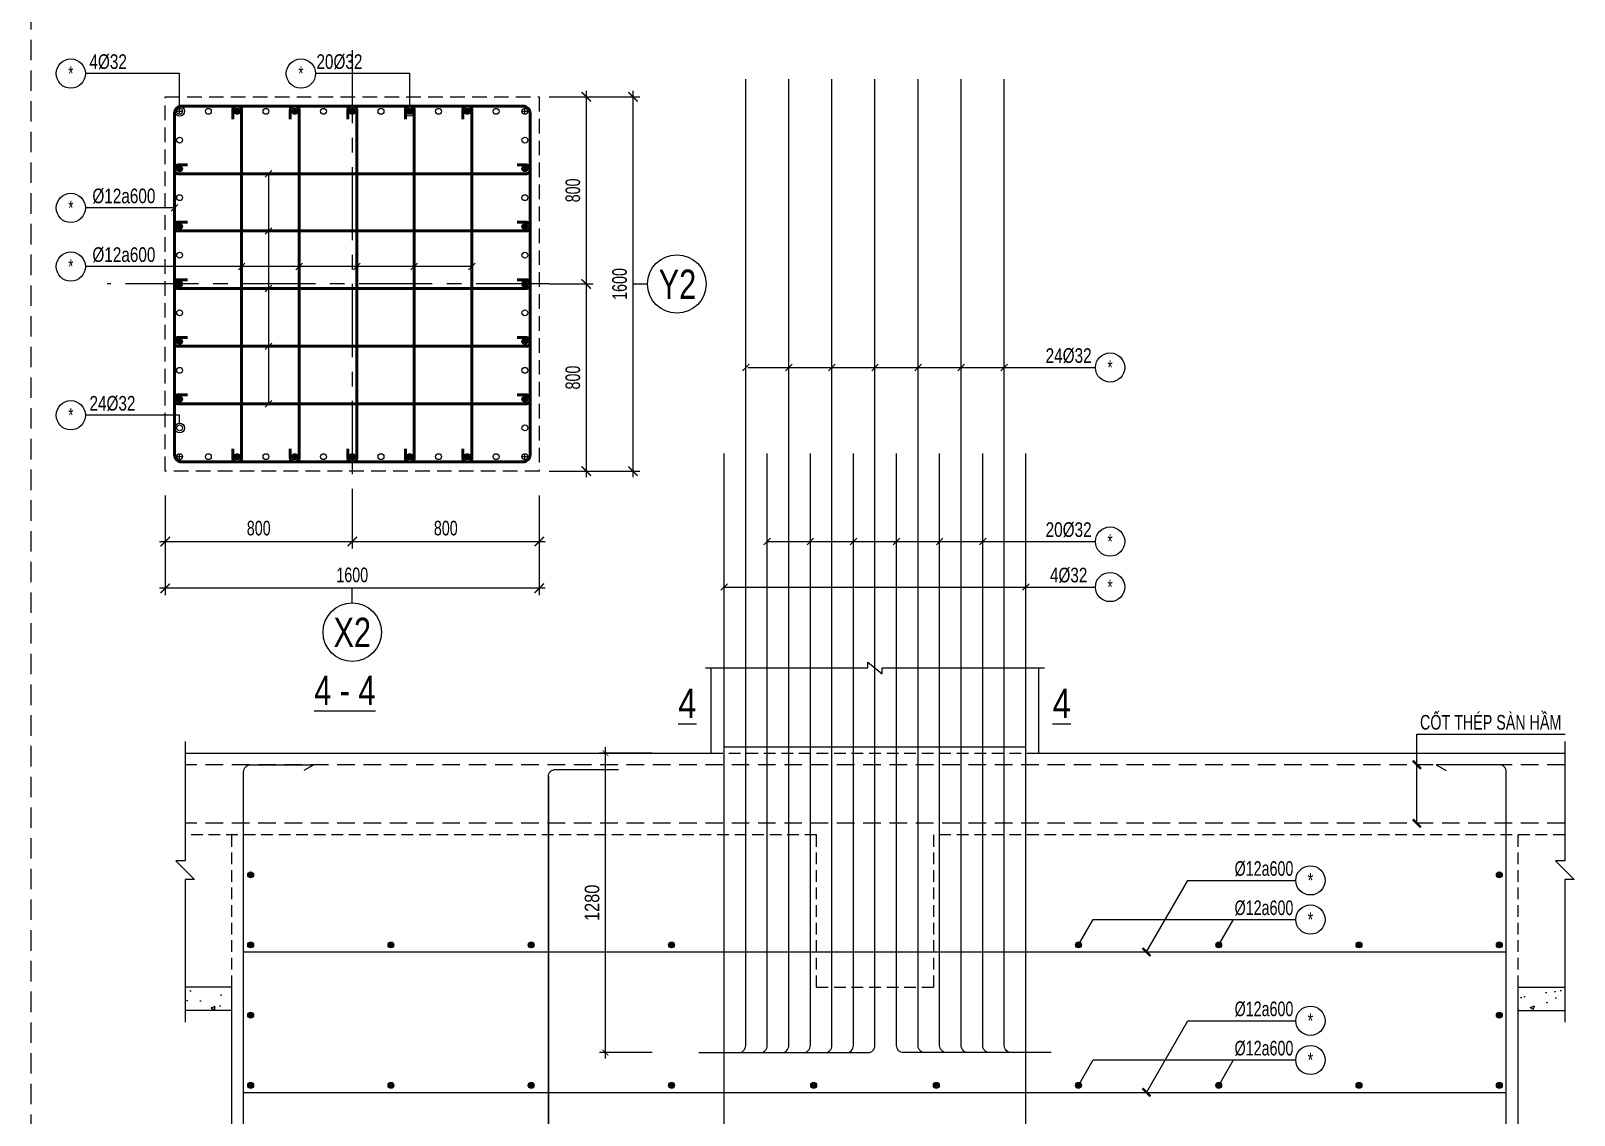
# Model space of a CAD drawing. Extents: x 71 to 2424299, y -14 to 1061502.
# Drawn here: x 1097101 to 1103701, y 524336 to 528970 of the extents above; entities that cross this region are included whole.
import ezdxf
from ezdxf.enums import TextEntityAlignment as Align

# ---------------------------------------------------------------- set-up
doc = ezdxf.new("R2010")
doc.units = 0
doc.header["$LTSCALE"] = 1000
doc.header["$MEASUREMENT"] = 0
doc.header["$PDMODE"] = 3
for name, pattern in [('CENTER', [2, 1.25, -0.25, 0.25, -0.25]), ('CENTER2', [1.125, 0.75, -0.125, 0.125, -0.125]), ('HIDDEN', [0.375, 0.25, -0.125])]:
    doc.linetypes.add(name, pattern=pattern)
doc.layers.get('0').update_dxf_attribs({"linetype": 'CONTINUOUS'})
doc.layers.get('Defpoints').update_dxf_attribs({"linetype": 'CONTINUOUS'})
for name, color, linetype in [('CDC.02.DIM', 1, 'CONTINUOUS'), ('CDC.03.BORDER', 3, 'CONTINUOUS'), ('CDC.04.HIDDEN', 8, 'HIDDEN'), ('CDC.05.STEEL', 4, 'CONTINUOUS'), ('CDC.06.TEXT', 2, 'CONTINUOUS'), ('CDC.10.HATCH', 9, 'CONTINUOUS'), ('CDC.11.NOTE', 8, 'CONTINUOUS'), ('CDC.14.STEELNUM', 9, 'CONTINUOUS'), ('KCS_BORDER', 3, 'CONTINUOUS'), ('KCS_STEEL_SNODE', 6, 'CONTINUOUS'), ('STEEL_NODE', 6, 'CONTINUOUS')]:
    doc.layers.add(name, color=color, linetype=linetype)
for name, color, linetype, lineweight in [('CDC_01.AXIS', 160, 'CENTER2', 13), ('CDC_02.DIM', 1, 'CONTINUOUS', 18), ('CDC_04.HIDDEN', 8, 'HIDDEN', 15), ('CDC_05.STEEL', 4, 'CONTINUOUS', 50), ('CDC_06.TEXT', 2, 'CONTINUOUS', 18), ('CDC_11.NOTE', 8, 'CONTINUOUS', 18), ('CDC_14.STEELNUM', 9, 'CONTINUOUS', 18)]:
    doc.layers.add(name, color=color, linetype=linetype, lineweight=lineweight)
doc.styles.add('ARIAL', font='arial.ttf', dxfattribs={"width": 0.8})
doc.styles.add('BIGTEXT', font='arial.ttf', dxfattribs={"width": 0.8})
doc.styles.add('KC_BIGTEXT', font='arial.ttf', dxfattribs={"width": 0.7})
doc.styles.add('KC_SMTEXT', font='arial.ttf', dxfattribs={"width": 0.7})
doc.styles.add('KCS_BIGTEXT', font='arial.ttf', dxfattribs={"width": 0.75})
doc.styles.add('KCS_SMTEXT', font='arial.ttf', dxfattribs={"width": 0.7})
doc.dimstyles.new('25', dxfattribs={"dimscale": 25, "dimtxt": 2.5, "dimasz": 1, "dimexe": 1, "dimexo": 0, "dimgap": 1, "dimtad": 1, "dimdec": 0, "dimdsep": 46, "dimtxsty": 'ARIAL', "dimblk": 'ARCHTICK', "dimcen": 1, "dimdle": 1, "dimclrd": 256, "dimclre": 256, "dimclrt": 2, "dimadec": 0, "dimazin": 0, "dimtfac": 0.00072, "dimtdec": 0, "dimtix": 1, "dimtmove": 2, "dimatfit": 3, "dimldrblk": 'ARCHTICK', "dimfxl": 1, "dimtolj": 1, "dimarcsym": 0})
doc.dimstyles.new('KCS_DIM25', dxfattribs={"dimscale": 25, "dimtxt": 2.5, "dimasz": 1.6, "dimexe": 1.2, "dimexo": 0, "dimgap": 1, "dimtad": 1, "dimdec": 0, "dimzin": 0, "dimdsep": 46, "dimtxsty": 'KCS_SMTEXT', "dimblk": 'ARCHTICK', "dimcen": 0, "dimdle": 1, "dimclrd": 256, "dimclre": 256, "dimclrt": 2, "dimadec": 0, "dimazin": 0, "dimtfac": 1, "dimtdec": 0, "dimtix": 1, "dimtmove": 2, "dimatfit": 3, "dimfxl": 1, "dimtolj": 1, "dimtzin": 0, "dimarcsym": 0})

# ---------------------------------------------------------------- blocks, each defined once
blk = doc.blocks.new('_ArchTick')
at = {"color": 0, "linetype": 'ByBlock', "const_width": 0.15}
blk.add_lwpolyline([(-0.5, -0.5), (0.5, 0.5)], dxfattribs=at)
blk = doc.blocks.new('*D185')
at = {"layer": 'CDC.02.DIM', "lineweight": -2, "transparency": 16777216}
for p, q in [((1099557.7, 524578), (1099557.7, 525908)), ((1099757.7, 525883), (1099532.7, 525883)), ((1099757.7, 524603), (1099532.7, 524603))]:
    blk.add_line(p, q, dxfattribs=at)
at = {"layer": 'Defpoints', "color": 0, "transparency": 16777216}
for p in [(1099557.7, 525883), (1099757.7, 525883), (1099757.7, 524603)]:
    blk.add_point(p, dxfattribs=at)
at = {"layer": 'CDC.02.DIM', "lineweight": -2, "transparency": 16777216, "xscale": 25, "yscale": 25, "zscale": 25}
for p, rotation in [((1099557.7, 525883), 90), ((1099557.7, 524603), 270)]:
    blk.add_blockref('_ArchTick', p, dxfattribs=dict(at, rotation=rotation))
at = {"layer": 'CDC.02.DIM', "color": 2, "transparency": 16777216, "insert": (1099500.8, 525243), "char_height": 62.5, "attachment_point": 5, "rotation": 90, "style": 'ARIAL'}
blk.add_mtext('\\A1;1280', dxfattribs=at)
blk = doc.blocks.new('*D2100')
at = {"layer": 'CDC_02.DIM', "lineweight": -2, "transparency": 16777216}
for p, q in [((1099317.2, 528688), (1099505.4, 528688)), ((1099475.4, 528713), (1099475.4, 527863)), ((1099317.2, 527888), (1099505.4, 527888))]:
    blk.add_line(p, q, dxfattribs=at)
at = {"layer": 'Defpoints', "color": 0, "transparency": 16777216}
for p in [(1099317.2, 528688), (1099317.2, 527888), (1099475.4, 527888)]:
    blk.add_point(p, dxfattribs=at)
at = {"layer": 'CDC_02.DIM', "lineweight": -2, "transparency": 16777216, "xscale": 40, "yscale": 40, "zscale": 40}
for p, rotation in [((1099475.4, 528688), 90), ((1099475.4, 527888), 270)]:
    blk.add_blockref('_ArchTick', p, dxfattribs=dict(at, rotation=rotation))
at = {"layer": 'CDC_02.DIM', "color": 2, "transparency": 16777216, "insert": (1099418.5, 528288), "char_height": 62.5, "attachment_point": 5, "rotation": 90, "style": 'KCS_SMTEXT'}
blk.add_mtext('\\A1;800', dxfattribs=at)
blk = doc.blocks.new('*D2101')
at = {"layer": 'CDC_02.DIM', "lineweight": -2, "transparency": 16777216}
for p, q in [((1099317.2, 528688), (1099705.4, 528688)), ((1099675.4, 528713), (1099675.4, 527063)), ((1099317.2, 527088), (1099705.4, 527088))]:
    blk.add_line(p, q, dxfattribs=at)
at = {"layer": 'Defpoints', "color": 0, "transparency": 16777216}
for p in [(1099317.2, 528688), (1099317.2, 527088), (1099675.4, 527088)]:
    blk.add_point(p, dxfattribs=at)
at = {"layer": 'CDC_02.DIM', "lineweight": -2, "transparency": 16777216, "xscale": 40, "yscale": 40, "zscale": 40}
for p, rotation in [((1099675.4, 528688), 90), ((1099675.4, 527088), 270)]:
    blk.add_blockref('_ArchTick', p, dxfattribs=dict(at, rotation=rotation))
at = {"layer": 'CDC_02.DIM', "color": 2, "transparency": 16777216, "insert": (1099618.5, 527888), "char_height": 62.5, "attachment_point": 5, "rotation": 90, "style": 'KCS_SMTEXT'}
blk.add_mtext('\\A1;1600', dxfattribs=at)
blk = doc.blocks.new('*D2102')
at = {"layer": 'CDC_02.DIM', "lineweight": -2, "transparency": 16777216}
for p, q in [((1099317.2, 527888), (1099505.4, 527888)), ((1099475.4, 527913), (1099475.4, 527063)), ((1099317.2, 527088), (1099505.4, 527088))]:
    blk.add_line(p, q, dxfattribs=at)
at = {"layer": 'Defpoints', "color": 0, "transparency": 16777216}
for p in [(1099317.2, 527888), (1099317.2, 527088), (1099475.4, 527088)]:
    blk.add_point(p, dxfattribs=at)
at = {"layer": 'CDC_02.DIM', "lineweight": -2, "transparency": 16777216, "xscale": 40, "yscale": 40, "zscale": 40}
for p, rotation in [((1099475.4, 527888), 90), ((1099475.4, 527088), 270)]:
    blk.add_blockref('_ArchTick', p, dxfattribs=dict(at, rotation=rotation))
at = {"layer": 'CDC_02.DIM', "color": 2, "transparency": 16777216, "insert": (1099418.5, 527488), "char_height": 62.5, "attachment_point": 5, "rotation": 90, "style": 'KCS_SMTEXT'}
blk.add_mtext('\\A1;800', dxfattribs=at)
blk = doc.blocks.new('*D2103')
at = {"layer": 'CDC_02.DIM', "lineweight": -2, "transparency": 16777216}
for p, q in [((1097675, 526983.7), (1097675, 526757.3)), ((1098475, 526983.7), (1098475, 526757.3)), ((1097650, 526787.3), (1098500, 526787.3))]:
    blk.add_line(p, q, dxfattribs=at)
at = {"layer": 'Defpoints', "color": 0, "transparency": 16777216}
for p in [(1097675, 526983.7), (1098475, 526983.7), (1098475, 526787.3)]:
    blk.add_point(p, dxfattribs=at)
at = {"layer": 'CDC_02.DIM', "lineweight": -2, "transparency": 16777216, "xscale": 40, "yscale": 40, "zscale": 40, "rotation": 180}
blk.add_blockref('_ArchTick', (1097675, 526787.3), dxfattribs=at)
at = {"layer": 'CDC_02.DIM', "lineweight": -2, "transparency": 16777216, "xscale": 40, "yscale": 40, "zscale": 40}
blk.add_blockref('_ArchTick', (1098475, 526787.3), dxfattribs=at)
at = {"layer": 'CDC_02.DIM', "color": 2, "transparency": 16777216, "insert": (1098075, 526844.2), "char_height": 62.5, "attachment_point": 5, "style": 'KCS_SMTEXT'}
blk.add_mtext('\\A1;800', dxfattribs=at)
blk = doc.blocks.new('*D2104')
at = {"layer": 'CDC_02.DIM', "lineweight": -2, "transparency": 16777216}
for p, q in [((1097675, 526983.7), (1097675, 526557.3)), ((1099275, 526983.7), (1099275, 526557.3)), ((1099300, 526587.3), (1097650, 526587.3))]:
    blk.add_line(p, q, dxfattribs=at)
at = {"layer": 'Defpoints', "color": 0, "transparency": 16777216}
for p in [(1097675, 526983.7), (1099275, 526983.7), (1097675, 526587.3)]:
    blk.add_point(p, dxfattribs=at)
at = {"layer": 'CDC_02.DIM', "lineweight": -2, "transparency": 16777216, "xscale": 40, "yscale": 40, "zscale": 40, "rotation": 180}
blk.add_blockref('_ArchTick', (1097675, 526587.3), dxfattribs=at)
at = {"layer": 'CDC_02.DIM', "lineweight": -2, "transparency": 16777216, "xscale": 40, "yscale": 40, "zscale": 40}
blk.add_blockref('_ArchTick', (1099275, 526587.3), dxfattribs=at)
at = {"layer": 'CDC_02.DIM', "color": 2, "transparency": 16777216, "insert": (1098475, 526644.2), "char_height": 62.5, "attachment_point": 5, "style": 'KCS_SMTEXT'}
blk.add_mtext('\\A1;1600', dxfattribs=at)
blk = doc.blocks.new('KC_SNODE_2')
at = {"layer": 'KCS_STEEL_SNODE', "color": 3}
blk.add_circle((0, 0), 12.5, dxfattribs=at)
blk = doc.blocks.new('_Axis name')
at = {"layer": 'CDC.02.DIM'}
blk.add_line((0, 2.5), (0, 0), dxfattribs=at)
blk.add_circle((0, 7.5), 5, dxfattribs=at)
at = {"layer": 'CDC.02.DIM', "color": 4, "style": 'BIGTEXT', "width": 0.75}
blk.add_attdef('.', text='', height=5, dxfattribs=at).set_placement((0, 7.5), align=Align.MIDDLE)
blk = doc.blocks.new('*D2105')
at = {"layer": 'CDC_02.DIM', "lineweight": -2, "transparency": 16777216}
for p, q in [((1098475, 526983.7), (1098475, 526757.3)), ((1099275, 526983.7), (1099275, 526757.3)), ((1098450, 526787.3), (1099300, 526787.3))]:
    blk.add_line(p, q, dxfattribs=at)
at = {"layer": 'Defpoints', "color": 0, "transparency": 16777216}
for p in [(1098475, 526983.7), (1099275, 526983.7), (1099275, 526787.3)]:
    blk.add_point(p, dxfattribs=at)
at = {"layer": 'CDC_02.DIM', "lineweight": -2, "transparency": 16777216, "xscale": 40, "yscale": 40, "zscale": 40, "rotation": 180}
blk.add_blockref('_ArchTick', (1098475, 526787.3), dxfattribs=at)
at = {"layer": 'CDC_02.DIM', "lineweight": -2, "transparency": 16777216, "xscale": 40, "yscale": 40, "zscale": 40}
blk.add_blockref('_ArchTick', (1099275, 526787.3), dxfattribs=at)
at = {"layer": 'CDC_02.DIM', "color": 2, "transparency": 16777216, "insert": (1098875, 526844.2), "char_height": 62.5, "attachment_point": 5, "style": 'KCS_SMTEXT'}
blk.add_mtext('\\A1;800', dxfattribs=at)
blk = doc.blocks.new('KC_SNODE')
at = {"layer": 'KCS_STEEL_SNODE'}
blk.add_hatch(color=256, dxfattribs=at).paths.add_polyline_path([(12.5, 0, 1), (-12.5, 0, 1)])
blk.add_circle((0, 0), 12.5, dxfattribs=at)

msp = doc.modelspace()

# ---------------------------------------------------------------- hatches: boundary and pattern name
at = {"layer": 'CDC.10.HATCH'}
h = msp.add_hatch(dxfattribs=at)
h.set_pattern_fill('AR-CONC', color=256, scale=25, style=0)
h.set_pattern_definition([(50, (-58762.94, 14126.77), (179.315046, -15.688034), [18.75, -206.25]), (355, (-58762.94, 14126.77), (-34.687833, 188.048033), [15, -165]), (100.4514, (-58748, 14125.46), (144.627345, 172.359886), [15.935047, -175.285528]), (46.1842, (-58762.94, 14176.77), (266.810262, -41.379754), [28.125, -309.375]), (96.6356, (-58740.7, 14173.32), (233.665676, 243.52947), [23.90257, -262.92825]), (351.1842, (-58762.94, 14176.77), (233.665486, 243.52965), [22.5, -247.5]), (21, (-58737.94, 14164.27), (149.226763, -100.654723), [18.75, -206.25]), (326, (-58737.94, 14164.27), (60.828833, 181.28751), [15, -165]), (71.4514, (-58725.5, 14155.88), (210.055657, 80.632624), [15.935047, -175.285528]), (37.5, (-58762.94, 14126.77), (3.0399638, 83.2234635), [0, -163, 0, -167.5, 0, -165.625]), (7.5, (-58762.94, 14126.77), (65.7673844, 98.602928), [0, -95.5, 0, -159.25, 0, -63.125]), (327.5, (-58818.69, 14126.77), (133.455609, -5.638718), [0, -62.5, 0, -195, 0, -258.75]), (317.5, (-58843.69, 14126.77), (145.796542, 25.026246), [0, -81.25, 0, -129.5, 0, -183.75])])
h.paths.add_polyline_path([(1097960.53, 524882.98), (1097760.53, 524882.98), (1097760.53, 524782.98), (1097960.53, 524782.98)])
h = msp.add_hatch(dxfattribs=at)
h.set_pattern_fill('AR-CONC', color=256, scale=25, style=0)
h.set_pattern_definition([(50, (-58062.94, 14126.77), (179.315046, -15.688034), [18.75, -206.25]), (355, (-58062.94, 14126.77), (-34.687833, 188.048033), [15, -165]), (100.4514, (-58048, 14125.46), (144.627345, 172.359886), [15.935047, -175.285528]), (46.1842, (-58062.94, 14176.77), (266.810262, -41.379754), [28.125, -309.375]), (96.6356, (-58040.7, 14173.32), (233.665676, 243.52947), [23.90257, -262.92825]), (351.1842, (-58062.94, 14176.77), (233.665486, 243.52965), [22.5, -247.5]), (21, (-58037.94, 14164.27), (149.226763, -100.654723), [18.75, -206.25]), (326, (-58037.94, 14164.27), (60.828833, 181.28751), [15, -165]), (71.4514, (-58025.5, 14155.88), (210.055657, 80.632624), [15.935047, -175.285528]), (37.5, (-58062.94, 14126.77), (3.0399638, 83.2234635), [0, -163, 0, -167.5, 0, -165.625]), (7.5, (-58062.94, 14126.77), (65.7673844, 98.602928), [0, -95.5, 0, -159.25, 0, -63.125]), (327.5, (-58118.69, 14126.77), (133.455609, -5.638718), [0, -62.5, 0, -195, 0, -258.75]), (317.5, (-58143.69, 14126.77), (145.796542, 25.026246), [0, -81.25, 0, -129.5, 0, -183.75])])
h.paths.add_polyline_path([(1103660.53, 524882.98), (1103460.53, 524882.98), (1103460.53, 524782.98), (1103660.53, 524782.98)])

# ---------------------------------------------------------------- linework, layer by layer
at = {"layer": 'CDC.03.BORDER'}
for p, q in [((1098102.28, 528344.65), (1098130.41, 528372.78)), ((1097700.9, 528199.1), (1097729.03, 528227.22)), ((1098102.28, 528100.52), (1098130.41, 528128.64)), ((1097987.89, 527948.21), (1098016.01, 527976.34)), ((1098233.98, 527948.21), (1098262.1, 527976.34)), ((1098480.07, 527948.21), (1098508.19, 527976.34)), ((1098726.15, 527948.21), (1098754.28, 527976.34)), ((1098972.24, 527948.21), (1099000.37, 527976.34)), ((1098102.28, 527854.22), (1098130.41, 527882.34)), ((1098102.28, 527607.52), (1098130.41, 527635.65)), ((1100143.61, 527516.9), (1100171.74, 527545.02)), ((1100327.9, 527516.9), (1100356.02, 527545.02)), ((1100512.18, 527516.9), (1100540.31, 527545.02)), ((1100696.47, 527516.9), (1100724.59, 527545.02)), ((1100880.75, 527516.9), (1100908.88, 527545.02)), ((1101065.04, 527516.9), (1101093.16, 527545.02)), ((1101249.33, 527516.9), (1101277.45, 527545.02)), ((1098102.28, 527361.79), (1098130.41, 527389.92)), ((1100235.75, 526772.92), (1100263.88, 526801.04)), ((1100420.04, 526772.92), (1100448.16, 526801.04)), ((1100604.33, 526772.92), (1100632.45, 526801.04)), ((1100788.61, 526772.92), (1100816.74, 526801.04)), ((1100972.9, 526772.92), (1101001.02, 526801.04)), ((1101157.18, 526772.92), (1101185.31, 526801.04)), ((1100051.47, 526578.76), (1100079.59, 526606.88)), ((1101341.47, 526578.76), (1101369.59, 526606.88)), ((1100010.53, 525882.98), (1100010.53, 526247.28)), ((1101410.53, 525882.98), (1101410.53, 526247.28)), ((1097760.53, 525882.98), (1100010.53, 525882.98)), ((1101410.53, 525882.98), (1103660.53, 525882.98)), ((1097960.53, 524882.98), (1097760.53, 524882.98)), ((1097960.53, 523082.98), (1097960.53, 524882.98)), ((1103460.53, 523082.98), (1103460.53, 524882.98)), ((1103460.53, 524882.98), (1103660.53, 524882.98))]:
    msp.add_line(p, q, dxfattribs=at)
at = {"layer": 'CDC.04.HIDDEN', "ltscale": 0.35}
msp.add_line((1097100.53, 536019.66), (1097100.53, 521807.16), dxfattribs=at)
at = {"layer": 'CDC.04.HIDDEN', "ltscale": 0.2}
for p, q in [((1100010.53, 525882.98), (1101410.53, 525882.98)), ((1100460.53, 525532.98), (1097760.53, 525532.98)), ((1097960.53, 524882.98), (1097960.53, 525532.98)), ((1100460.53, 524882.98), (1100460.53, 525532.98)), ((1103660.53, 525532.98), (1100960.53, 525532.98)), ((1100960.53, 525532.98), (1100960.53, 524882.98)), ((1103460.53, 524882.98), (1103460.53, 525532.98)), ((1100460.53, 524882.98), (1100960.53, 524882.98))]:
    msp.add_line(p, q, dxfattribs=at)
at = {"layer": 'CDC.05.STEEL', "ltscale": 0.3}
for p, q in [((1101355.53, 525907.98), (1100065.53, 525907.98)), ((1098310.53, 525832.98), (1098267.23, 525807.98)), ((1103110.53, 525832.98), (1103153.83, 525807.98)), ((1098010.53, 525032.98), (1103410.53, 525032.98)), ((1098010.53, 524432.98), (1103410.53, 524432.98))]:
    msp.add_line(p, q, dxfattribs=at)
at = {"layer": 'CDC.05.STEEL', "linetype": 'HIDDEN', "ltscale": 0.3}
for p, q in [((1103660.53, 525832.98), (1097760.53, 525832.98)), ((1103660.53, 525582.98), (1097760.53, 525582.98))]:
    msp.add_line(p, q, dxfattribs=at)
at = {"layer": 'CDC.05.STEEL', "ltscale": 0.3}
for points in [[(1099957.67, 524602.98), (1100127.67, 524602.98, 0.4142136), (1100157.67, 524632.98), (1100157.67, 528762.98)], [(1100141.96, 524602.98), (1100311.96, 524602.98, 0.4142136), (1100341.96, 524632.98), (1100341.96, 528762.98)], [(1100326.24, 524602.98), (1100496.24, 524602.98, 0.4142136), (1100526.24, 524632.98), (1100526.24, 528762.98)], [(1100510.53, 524602.98), (1100680.53, 524602.98, 0.4142136), (1100710.53, 524632.98), (1100710.53, 528762.98)], [(1101094.82, 524602.98), (1100924.82, 524602.98, -0.4142136), (1100894.82, 524632.98), (1100894.82, 528762.98)], [(1101279.1, 524602.98), (1101109.1, 524602.98, -0.4142136), (1101079.1, 524632.98), (1101079.1, 528762.98)], [(1101463.39, 524602.98), (1101293.39, 524602.98, -0.4142136), (1101263.39, 524632.98), (1101263.39, 528762.98)], [(1099865.53, 523289.98), (1100035.53, 523289.98, 0.4142136), (1100065.53, 523319.98), (1100065.53, 527162.98)], [(1101186.96, 524602.98), (1101016.96, 524602.98, -0.4142136), (1100986.96, 524632.98), (1100986.96, 527162.98)], [(1098010.53, 523262.98), (1098010.53, 525802.98, -0.4142136), (1098040.53, 525832.98), (1098310.53, 525832.98)], [(1103410.53, 523262.98), (1103410.53, 525802.98, 0.4142136), (1103380.53, 525832.98), (1103110.53, 525832.98)], [(1099313.78, 523319.98), (1099313.78, 525782.98, -0.4142136), (1099343.78, 525812.98), (1099613.78, 525812.98)], [(1099313.78, 525782.98), (1099313.78, 523319.98, 0.4142136), (1099343.78, 523289.98), (1099613.78, 523289.98)]]:
    msp.add_lwpolyline(points, format="xyb", dxfattribs=at)
at = {"layer": 'CDC.05.STEEL', "ltscale": 0.3, "elevation": 0}
for points in [[(1100049.82, 524602.98), (1100219.82, 524602.98, 0.4142136), (1100249.82, 524632.98), (1100249.82, 527162.98)], [(1100234.1, 524602.98), (1100404.1, 524602.98, 0.4142136), (1100434.1, 524632.98), (1100434.1, 527162.98)], [(1100418.39, 524602.98), (1100588.39, 524602.98, 0.4142136), (1100618.39, 524632.98), (1100618.39, 527162.98)], [(1101002.67, 524602.98), (1100832.67, 524602.98, -0.4142136), (1100802.67, 524632.98), (1100802.67, 527162.98)], [(1101371.24, 524602.98), (1101201.24, 524602.98, -0.4142136), (1101171.24, 524632.98), (1101171.24, 527162.98)], [(1101555.53, 523289.98), (1101385.53, 523289.98, -0.4142136), (1101355.53, 523319.98), (1101355.53, 527162.98)]]:
    msp.add_lwpolyline(points, format="xyb", dxfattribs=at)
at = {"layer": 'CDC.05.STEEL', "const_width": 12.3}
for points in [[(1098040.53, 525369.13, 1), (1098040.53, 525356.82, 1)], [(1103380.53, 525369.13, -1), (1103380.53, 525356.82, -1)], [(1098040.53, 525069.13, 1), (1098040.53, 525056.82, 1)], [(1098640.53, 525069.13, 1), (1098640.53, 525056.82, 1)], [(1099240.53, 525069.13, 1), (1099240.53, 525056.82, 1)], [(1099840.53, 525069.13, 1), (1099840.53, 525056.82, 1)], [(1101580.53, 525069.13, -1), (1101580.53, 525056.82, -1)], [(1102180.53, 525069.13, -1), (1102180.53, 525056.82, -1)], [(1102780.53, 525069.13, -1), (1102780.53, 525056.82, -1)], [(1103380.53, 525069.13, -1), (1103380.53, 525056.82, -1)], [(1098040.53, 524769.13, 1), (1098040.53, 524756.82, 1)], [(1103380.53, 524769.13, -1), (1103380.53, 524756.82, -1)], [(1098040.53, 524469.13, 1), (1098040.53, 524456.82, 1)], [(1098640.53, 524469.13, 1), (1098640.53, 524456.82, 1)], [(1099240.53, 524469.13, 1), (1099240.53, 524456.82, 1)], [(1099840.53, 524469.13, 1), (1099840.53, 524456.82, 1)], [(1100448.28, 524469.13, 1), (1100448.28, 524456.82, 1)], [(1100972.78, 524469.13, -1), (1100972.78, 524456.82, -1)], [(1101580.53, 524469.13, -1), (1101580.53, 524456.82, -1)], [(1102180.53, 524469.13, -1), (1102180.53, 524456.82, -1)], [(1102780.53, 524469.13, -1), (1102780.53, 524456.82, -1)], [(1103380.53, 524469.13, -1), (1103380.53, 524456.82, -1)]]:
    msp.add_lwpolyline(points, format="xyb", close=True, dxfattribs=at)
at = {"layer": 'CDC.05.STEEL'}
for centre in [(1098040.53, 525362.98), (1103380.53, 525362.98), (1098040.53, 525062.98), (1098640.53, 525062.98), (1099240.53, 525062.98), (1099840.53, 525062.98), (1101580.53, 525062.98), (1102180.53, 525062.98), (1102780.53, 525062.98), (1103380.53, 525062.98), (1098040.53, 524762.98), (1103380.53, 524762.98), (1098040.53, 524462.98), (1098640.53, 524462.98), (1099240.53, 524462.98), (1099840.53, 524462.98), (1100448.28, 524462.98), (1100972.78, 524462.98), (1101580.53, 524462.98), (1102180.53, 524462.98), (1102780.53, 524462.98), (1103380.53, 524462.98)]:
    msp.add_circle(centre, 12.53, dxfattribs=at)
at = {"layer": 'CDC.11.NOTE'}
for p, q in [((1097960.53, 524782.98), (1097760.53, 524782.98)), ((1103460.53, 524782.98), (1103660.53, 524782.98))]:
    msp.add_line(p, q, dxfattribs=at)
for points in [[(1103028.07, 525582.98), (1103028.07, 525963.87), (1103661.73, 525963.87)], [(1097760.53, 525932.98), (1097760.53, 525422.98), (1097720.53, 525422.98), (1097800.53, 525342.98), (1097760.53, 525342.98), (1097760.53, 524732.98)], [(1103660.53, 525932.98), (1103660.53, 525422.98), (1103620.53, 525422.98), (1103700.53, 525342.98), (1103660.53, 525342.98), (1103660.53, 524732.98)], [(1101871.39, 525032.98), (1102048.12, 525339.08), (1102510.24, 525339.08)], [(1101580.53, 525062.98), (1101643.05, 525171.27), (1102510.24, 525171.27)], [(1102180.53, 525062.98), (1102243.05, 525171.27), (1102510.24, 525171.27)], [(1101871.39, 524432.98), (1102048.12, 524739.08), (1102510.24, 524739.08)], [(1101580.53, 524462.98), (1101643.05, 524571.27), (1102510.24, 524571.27)], [(1102180.53, 524462.98), (1102243.05, 524571.27), (1102510.24, 524571.27)]]:
    msp.add_lwpolyline(points, dxfattribs=at)
at = {"layer": 'CDC.11.NOTE', "const_width": 10}
for points in [[(1103010.9, 525850.14), (1103045.23, 525815.81)], [(1103010.9, 525600.14), (1103045.23, 525565.81)], [(1101854.23, 525050.14), (1101888.55, 525015.81)], [(1101854.23, 524450.14), (1101888.55, 524415.81)]]:
    msp.add_lwpolyline(points, dxfattribs=at)
at = {"layer": 'CDC.14.STEELNUM'}
for centre in [(1102572.74, 525339.08), (1102572.74, 525171.27), (1102572.74, 524739.08), (1102572.74, 524571.27)]:
    msp.add_circle(centre, 62.5, dxfattribs=at)
at = {"layer": 'CDC_01.AXIS', "linetype": 'CENTER', "ltscale": 0.25}
for p, q in [((1098474.97, 528887.97), (1098474.97, 526886.63)), ((1099317.2, 527887.97), (1097426.53, 527887.97))]:
    msp.add_line(p, q, dxfattribs=at)
at = {"layer": 'CDC_02.DIM'}
msp.add_line((1099675.38, 527887.97), (1099737.88, 527887.97), dxfattribs=at)
msp.add_circle((1099862.88, 527887.97), 125, dxfattribs=at)
at = {"layer": 'CDC_04.HIDDEN', "ltscale": 0.25}
msp.add_lwpolyline([(1099274.97, 528687.97), (1099274.97, 527087.97), (1097674.97, 527087.97), (1097674.97, 528687.97)], close=True, dxfattribs=at)
at = {"layer": 'CDC_05.STEEL'}
msp.add_lwpolyline([(1097714.97, 528617.97), (1097714.97, 527157.97, 0.4142136), (1097744.97, 527127.97), (1099205.22, 527127.97, 0.4142136), (1099235.22, 527157.97), (1099235.22, 528617.97, 0.4142136), (1099205.22, 528647.97), (1097744.97, 528647.97, 0.4142136)], format="xyb", close=True, dxfattribs=at)
for points in [[(1097963.8, 527183.08), (1097963.8, 527143.71, 0.4142136), (1097980.05, 527127.46), (1097985.7, 527127.46, 0.4142136), (1098001.95, 527143.71), (1098001.95, 528631.72, 0.4142136), (1097985.7, 528647.97), (1097980.05, 528647.97, 0.4142136), (1097963.8, 528631.72), (1097963.8, 528592.67)], [(1098209.89, 527183.08), (1098209.89, 527143.71, 0.4142136), (1098226.14, 527127.46), (1098231.79, 527127.46, 0.4142136), (1098248.04, 527143.71), (1098248.04, 528631.72, 0.4142136), (1098231.79, 528647.97), (1098226.14, 528647.97, 0.4142136), (1098209.89, 528631.72), (1098209.89, 528592.67)], [(1098455.98, 527183.08), (1098455.98, 527143.71, 0.4142136), (1098472.23, 527127.46), (1098477.87, 527127.46, 0.4142136), (1098494.13, 527143.71), (1098494.13, 528631.72, 0.4142136), (1098477.87, 528647.97), (1098472.23, 528647.97, 0.4142136), (1098455.98, 528631.72), (1098455.98, 528592.67)], [(1098702.07, 527183.08), (1098702.07, 527143.71, 0.4142136), (1098718.32, 527127.46), (1098723.96, 527127.46, 0.4142136), (1098740.22, 527143.71), (1098740.22, 528631.72, 0.4142136), (1098723.96, 528647.97), (1098718.32, 528647.97, 0.4142136), (1098702.07, 528631.72), (1098702.07, 528592.67)], [(1098948.15, 527183.08), (1098948.15, 527143.71, 0.4142136), (1098964.41, 527127.46), (1098970.05, 527127.46, 0.4142136), (1098986.31, 527143.71), (1098986.31, 528631.72, 0.4142136), (1098970.05, 528647.97), (1098964.41, 528647.97, 0.4142136), (1098948.15, 528631.72), (1098948.15, 528592.67)], [(1097770.33, 528396.87), (1097730.96, 528396.87, 0.4142136), (1097714.71, 528380.61), (1097714.71, 528374.97, 0.4142136), (1097730.96, 528358.71), (1099218.97, 528358.71, 0.4142136), (1099235.22, 528374.97), (1099235.22, 528380.61, 0.4142136), (1099218.97, 528396.87), (1099179.92, 528396.87)], [(1097770.33, 528152.73), (1097730.96, 528152.73, 0.4142136), (1097714.71, 528136.48), (1097714.71, 528130.83, 0.4142136), (1097730.96, 528114.58), (1099218.97, 528114.58, 0.4142136), (1099235.22, 528130.83), (1099235.22, 528136.48, 0.4142136), (1099218.97, 528152.73), (1099179.92, 528152.73)], [(1097770.33, 527906.43), (1097730.96, 527906.43, 0.4142136), (1097714.71, 527890.18), (1097714.71, 527884.54, 0.4142136), (1097730.96, 527868.28), (1099218.97, 527868.28, 0.4142136), (1099235.22, 527884.54), (1099235.22, 527890.18, 0.4142136), (1099218.97, 527906.43), (1099179.92, 527906.43)], [(1097770.33, 527659.74), (1097730.96, 527659.74, 0.4142136), (1097714.71, 527643.48), (1097714.71, 527637.84, 0.4142136), (1097730.96, 527621.59), (1099218.97, 527621.59, 0.4142136), (1099235.22, 527637.84), (1099235.22, 527643.48, 0.4142136), (1099218.97, 527659.74), (1099179.92, 527659.74)], [(1097770.33, 527414.01), (1097730.96, 527414.01, 0.4142136), (1097714.71, 527397.75), (1097714.71, 527392.11, 0.4142136), (1097730.96, 527375.85), (1099218.97, 527375.85, 0.4142136), (1099235.22, 527392.11), (1099235.22, 527397.75, 0.4142136), (1099218.97, 527414.01), (1099179.92, 527414.01)]]:
    msp.add_lwpolyline(points, format="xyb", dxfattribs=at)
at = {"layer": 'CDC_11.NOTE'}
for p, q in [((1098116.34, 528358.71), (1098116.34, 527375.85)), ((1100167.04, 527530.96), (1101653.41, 527530.96)), ((1100249.82, 526786.98), (1101653.41, 526786.98)), ((1100065.53, 526592.82), (1101653.41, 526592.82))]:
    msp.add_line(p, q, dxfattribs=at)
for points in [[(1097736.7, 528646.81), (1097736.7, 528787.31), (1097333.85, 528787.31)], [(1098720.77, 528646.81), (1098720.77, 528787.31), (1098317.92, 528787.31)], [(1097714.97, 528213.16), (1097333.85, 528213.16)], [(1098986.31, 527962.28), (1097333.85, 527962.28)], [(1097736.7, 527293.73), (1097736.7, 527326.94), (1097333.85, 527326.94)]]:
    msp.add_lwpolyline(points, dxfattribs=at)
at = {"layer": 'CDC_11.NOTE', "color": 1}
for centre in [(1097736.7, 528625.98), (1098720.77, 528625.98), (1097736.7, 527272.9)]:
    msp.add_circle(centre, 20.83, dxfattribs=at)
at = {"layer": 'CDC_14.STEELNUM'}
for centre in [(1097271.35, 528787.31), (1098255.42, 528787.31), (1097271.35, 528213.16), (1097271.35, 527962.28), (1101715.91, 527530.96), (1097271.35, 527326.94), (1101715.91, 526786.98), (1101715.91, 526592.82)]:
    msp.add_circle(centre, 62.5, dxfattribs=at)
at = {"layer": 'KCS_BORDER', "color": 1}
msp.add_lwpolyline([(1099985.53, 526247.28), (1100679.28, 526247.28), (1100679.28, 526272.28), (1100741.78, 526222.28), (1100741.78, 526247.28), (1101435.53, 526247.28)], dxfattribs=at)
at = {"layer": 'STEEL_NODE'}
for p, q in [((1097724.2, 528625.98), (1097749.2, 528625.98)), ((1097736.7, 528613.48), (1097736.7, 528638.48)), ((1099200.73, 528625.98), (1099225.73, 528625.98)), ((1099213.23, 528613.48), (1099213.23, 528638.48)), ((1097724.2, 527149.97), (1097749.2, 527149.97)), ((1097736.7, 527137.47), (1097736.7, 527162.47)), ((1099200.73, 527149.97), (1099225.73, 527149.97)), ((1099213.23, 527137.47), (1099213.23, 527162.47))]:
    msp.add_line(p, q, dxfattribs=at)

# ---------------------------------------------------------------- block references
at = {"layer": 'CDC_02.DIM'}
ref = msp.add_blockref('_Axis name', (1098474.97, 526587.29), dxfattribs=dict(at, xscale=25, yscale=25, zscale=25, rotation=180))
ref.add_attrib('.', 'X2', dxfattribs={"color": 4, "height": 125, "style": 'KCS_BIGTEXT', "width": 0.75}).set_placement((1098474.97, 526399.79), align=Align.MIDDLE)
at = {"layer": 'STEEL_NODE'}
for name, p in [('KC_SNODE_2', (1097736.7, 528625.98)), ('KC_SNODE_2', (1097859.75, 528625.98)), ('KC_SNODE_2', (1097982.79, 528625.98)), ('KC_SNODE', (1097982.79, 528625.98)), ('KC_SNODE_2', (1098105.83, 528625.98)), ('KC_SNODE_2', (1098228.88, 528625.98)), ('KC_SNODE', (1098228.88, 528625.98)), ('KC_SNODE_2', (1098351.92, 528625.98)), ('KC_SNODE_2', (1098474.97, 528625.98)), ('KC_SNODE', (1098474.97, 528625.98)), ('KC_SNODE_2', (1098598.01, 528625.98)), ('KC_SNODE_2', (1098721.06, 528625.98)), ('KC_SNODE', (1098721.06, 528625.98)), ('KC_SNODE_2', (1098844.1, 528625.98)), ('KC_SNODE_2', (1098967.14, 528625.98)), ('KC_SNODE', (1098967.14, 528625.98)), ('KC_SNODE_2', (1099090.19, 528625.98)), ('KC_SNODE_2', (1097736.7, 528502.98)), ('KC_SNODE_2', (1097736.7, 528379.98)), ('KC_SNODE', (1097736.7, 528379.98)), ('KC_SNODE', (1099213.23, 528379.98)), ('KC_SNODE_2', (1097736.7, 528256.98)), ('KC_SNODE_2', (1097736.7, 528133.98)), ('KC_SNODE', (1097736.7, 528133.98)), ('KC_SNODE', (1099213.23, 528133.98)), ('KC_SNODE_2', (1097736.7, 528010.97)), ('KC_SNODE_2', (1097736.7, 527887.97)), ('KC_SNODE', (1097736.7, 527887.97)), ('KC_SNODE', (1099213.23, 527887.97)), ('KC_SNODE_2', (1097736.7, 527764.97)), ('KC_SNODE_2', (1097736.7, 527641.97)), ('KC_SNODE', (1097736.7, 527641.97)), ('KC_SNODE', (1099213.23, 527641.97)), ('KC_SNODE_2', (1097736.7, 527518.97)), ('KC_SNODE_2', (1097736.7, 527395.97)), ('KC_SNODE', (1097736.7, 527395.97)), ('KC_SNODE', (1099213.23, 527395.97)), ('KC_SNODE_2', (1097736.7, 527272.97)), ('KC_SNODE', (1097982.79, 527149.97)), ('KC_SNODE', (1098228.88, 527149.97)), ('KC_SNODE', (1098474.97, 527149.97)), ('KC_SNODE', (1098721.06, 527149.97)), ('KC_SNODE', (1098967.14, 527149.97))]:
    msp.add_blockref(name, p, dxfattribs=at)
at = {"layer": 'STEEL_NODE', "rotation": 180}
for p in [(1099213.23, 528625.98), (1099213.23, 528502.98), (1099213.23, 528379.98), (1099213.23, 528256.98), (1099213.23, 528133.98), (1099213.23, 528010.97), (1099213.23, 527887.97), (1099213.23, 527764.97), (1099213.23, 527641.97), (1099213.23, 527518.97), (1099213.23, 527395.97), (1099213.23, 527272.97), (1097736.7, 527149.97), (1097859.75, 527149.97), (1097982.79, 527149.97), (1098105.83, 527149.97), (1098228.88, 527149.97), (1098351.92, 527149.97), (1098474.97, 527149.97), (1098598.01, 527149.97), (1098721.06, 527149.97), (1098844.1, 527149.97), (1098967.14, 527149.97), (1099090.19, 527149.97), (1099213.23, 527149.97)]:
    msp.add_blockref('KC_SNODE_2', p, dxfattribs=at)

# ---------------------------------------------------------------- texts
at = {"layer": 'CDC.06.TEXT', "style": 'ARIAL'}
for s, height, width, p in [('%%U4', 125, 0.8, (1099908.02, 526095.93)), ('%%U4', 125, 0.8, (1101509.23, 526095.93)), ('CỐT THÉP SÀN HẦM', 62.5, 0.7, (1103343.78, 526014.64)), ('%%C12a600', 62.5, 0.7, (1102374.13, 525389.85)), ('%%C12a600', 62.5, 0.7, (1102374.13, 525222.04)), ('%%C12a600', 62.5, 0.7, (1102374.13, 524789.85)), ('%%C12a600', 62.5, 0.7, (1102374.13, 524622.04))]:
    msp.add_text(s, height=height, dxfattribs=dict(at, width=width)).set_placement(p, align=Align.MIDDLE_CENTER)
at = {"layer": 'CDC.14.STEELNUM', "style": 'ARIAL', "width": 0.7}
for p in [(1102572.74, 525339.08), (1102572.74, 525171.27), (1102572.74, 524739.08), (1102572.74, 524571.27)]:
    msp.add_text('*', height=62.5, dxfattribs=at).set_placement(p, align=Align.MIDDLE_CENTER)
at = {"layer": 'CDC_02.DIM', "color": 4, "style": 'KCS_BIGTEXT', "text_generation_flag": 6, "width": 0.75}
msp.add_attdef('Y2', text='.', height=125, rotation=180, dxfattribs=at).set_placement((1099865.81, 527887.97), align=Align.MIDDLE)
at = {"layer": 'CDC_06.TEXT', "style": 'KC_SMTEXT', "width": 0.75}
for s, p in [('4%%C32', (1097431.08, 528807.31)), ('20%%C32', (1098420.13, 528807.31)), ('%%C12a600', (1097498.39, 528233.16)), ('%%C12a600', (1097498.39, 527982.28)), ('24%%C32', (1101538.72, 527550.96)), ('24%%C32', (1097449.49, 527346.94)), ('20%%C32', (1101538.72, 526806.98)), ('4%%C32', (1101538.72, 526612.82))]:
    msp.add_text(s, height=62.5, dxfattribs=at).set_placement(p, align=Align.CENTER)
at = {"layer": 'CDC_06.TEXT', "color": 4, "style": 'KC_BIGTEXT', "width": 0.75}
msp.add_text('%%U4 - 4', height=125, dxfattribs=at).set_placement((1098443.29, 526088.64), align=Align.CENTER)
at = {"layer": 'CDC_14.STEELNUM', "style": 'KC_SMTEXT', "width": 0.65}
for p in [(1097271.35, 528787.31), (1098255.42, 528787.31), (1097271.35, 528213.16), (1097271.35, 527962.28), (1101715.91, 527530.96), (1097271.35, 527326.94), (1101715.91, 526786.98), (1101715.91, 526592.82)]:
    msp.add_text('*', height=62.5, dxfattribs=at).set_placement(p, align=Align.MIDDLE_CENTER)

# ---------------------------------------------------------------- dimensions: what is measured, and where the dimension line sits
at = {"layer": 'CDC.02.DIM'}
dim = msp.add_linear_dim(base=(1099557.67, 525882.98), p1=(1099757.67, 524602.98), p2=(1099757.67, 525882.98), angle=90, dimstyle='25', dxfattribs=at)
dim.commit()
dim.dimension.update_dxf_attribs({"geometry": '*D185', "text_midpoint": (1099500.76, 525242.98)})
at = {"layer": 'CDC_02.DIM'}
for base, p1, p2, angle, picture, middle in [((1099475.38, 527887.97), (1099317.2, 528687.97), (1099317.2, 527887.97), 90, '*D2100', (1099418.47, 528287.97)), ((1099675.38, 527087.97), (1099317.2, 528687.97), (1099317.2, 527087.97), 90, '*D2101', (1099618.47, 527887.97)), ((1099475.38, 527087.97), (1099317.2, 527887.97), (1099317.2, 527087.97), 270, '*D2102', (1099418.47, 527487.97))]:
    dim = msp.add_linear_dim(base=base, p1=p1, p2=p2, angle=angle, dimstyle='KCS_DIM25', dxfattribs=at)
    dim.commit()
    dim.dimension.update_dxf_attribs({"geometry": picture, "text_midpoint": middle})
for base, p1, p2, picture, middle in [((1098474.97, 526787.29), (1097674.97, 526983.68), (1098474.97, 526983.68), '*D2103', (1098074.97, 526844.2)), ((1097674.97, 526587.29), (1099274.97, 526983.68), (1097674.97, 526983.68), '*D2104', (1098474.97, 526644.2)), ((1099274.97, 526787.29), (1098474.97, 526983.68), (1099274.97, 526983.68), '*D2105', (1098874.97, 526844.2))]:
    dim = msp.add_linear_dim(base=base, p1=p1, p2=p2, dimstyle='KCS_DIM25', dxfattribs=at)
    dim.commit()
    dim.dimension.update_dxf_attribs({"geometry": picture, "text_midpoint": middle})

doc.saveas('drawing.dxf')
